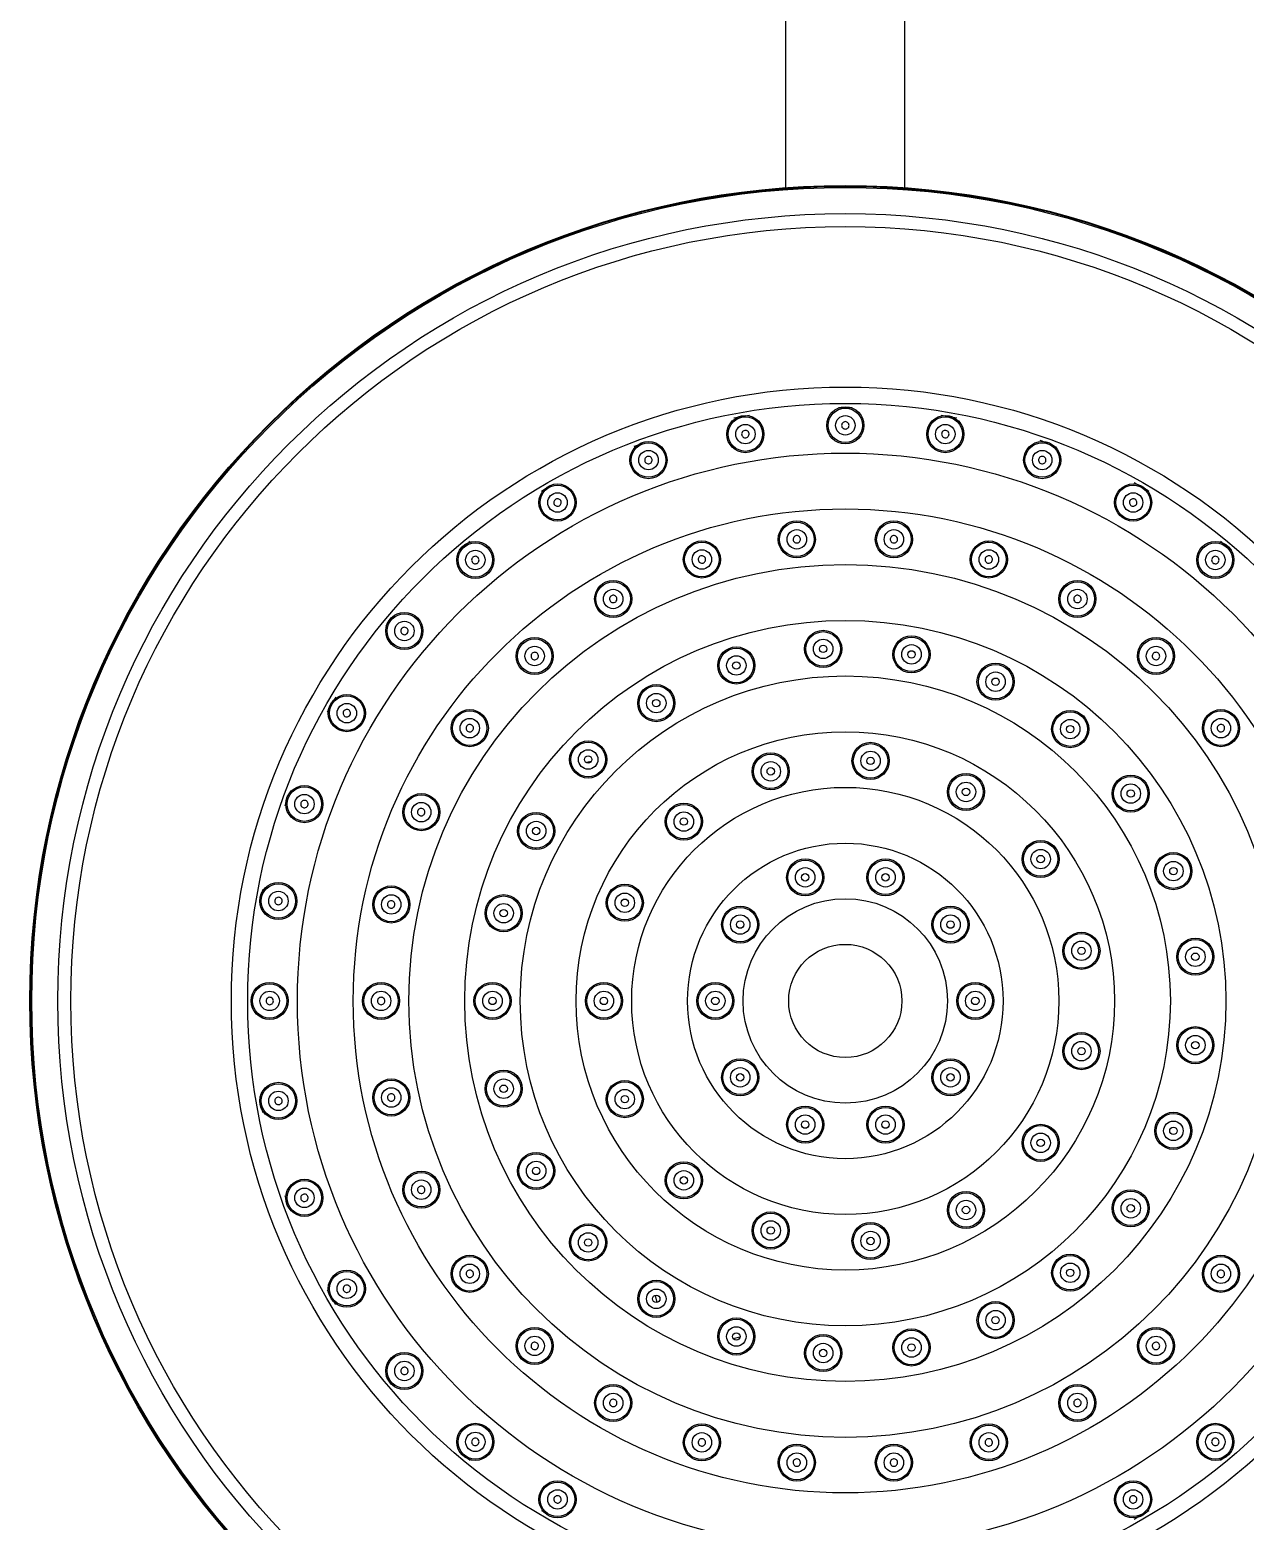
# Model space of a CAD drawing. Header units: millimetres. Extents: x -551172 to 227904, y -3435 to 261611.
# Drawn here: x 161271.7 to 161435.3, y 88669.8 to 88870.6 of the extents above; entities that cross this region are included whole.
import ezdxf

# ---------------------------------------------------------------- set-up
doc = ezdxf.new("R2010")
doc.units = ezdxf.units.MM
doc.header["$LTSCALE"] = 100
doc.layers.add('F-HAT', color=251, linetype='Continuous')

msp = doc.modelspace()

# ---------------------------------------------------------------- linework, layer by layer
at = {"layer": 'F-HAT'}
for p, q in [((161373.45, 88849.33), (161373.45, 89075.8)), ((161389.45, 88849.33), (161389.45, 89075.8)), ((161400.59, 88801.58), (161400.63, 88801.75)), ((161399.41, 88797.19), (161399.47, 88797.39)), ((161391.89, 88788.42), (161391.84, 88788.23)), ((161390.76, 88784.21), (161390.71, 88784.02)), ((161400.17, 88781.08), (161399.94, 88781.02)), ((161412.47, 88778.62), (161412.42, 88778.8)), ((161349.29, 88772.62), (161349.1, 88772.57)), ((161370.03, 88772.8), (161370.08, 88772.62)), ((161344.74, 88771.4), (161344.56, 88771.35)), ((161347.23, 88772.07), (161346.67, 88771.92)), ((161371.2, 88768.44), (161371.25, 88768.26)), ((161339.7, 88760.42), (161339.75, 88760.24)), ((161374.02, 88757.92), (161374.08, 88757.7)), ((161374.94, 88754.46), (161375.01, 88754.23)), ((161337.26, 88750.22), (161337.31, 88750.02)), ((161411.18, 88745.21), (161411.37, 88745.25)), ((161415.54, 88746.37), (161415.72, 88746.42)), ((161397.06, 88741.42), (161397.36, 88741.5)), ((161399.48, 88742.07), (161399.79, 88742.15)), ((161363.43, 88737.59), (161363.11, 88737.5)), ((161365.85, 88738.23), (161365.55, 88738.15)), ((161333.8, 88729.65), (161333.5, 88729.57)), ((161336.36, 88730.33), (161336.06, 88730.25)), ((161322.8, 88726.7), (161322.6, 88726.64)), ((161318.41, 88725.52), (161318.24, 88725.48)), ((161387.96, 88725.19), (161387.9, 88725.43)), ((161388.89, 88721.73), (161388.83, 88721.96)), ((161427.84, 88721.25), (161427.78, 88721.49)), ((161417.87, 88713.35), (161418.17, 88713.43)), ((161348.2, 88709.37), (161348.28, 88709.08)), ((161348.98, 88706.49), (161349.06, 88706.19)), ((161412.07, 88705.68), (161412.3, 88705.45)), ((161413.96, 88703.79), (161414.19, 88703.55)), ((161355.33, 88702.1), (161355.38, 88701.92)), ((161355.84, 88700.19), (161356.09, 88699.24)), ((161356.56, 88697.5), (161356.61, 88697.33)), ((161366.37, 88694.38), (161367.27, 88694.62)), ((161369.05, 88695.09), (161369.2, 88695.13)), ((161422.15, 88695.6), (161422.3, 88695.45)), ((161364.42, 88693.85), (161364.61, 88693.9)), ((161425.37, 88692.38), (161425.49, 88692.26))]:
    msp.add_line(p, q, dxfattribs=at)
for centre, radius in [((161381.45, 88739.83), 109.79), ((161381.45, 88739.83), 109.68), ((161381.45, 88739.83), 109.53), ((161381.45, 88739.83), 106.01), ((161381.45, 88739.83), 104.26), ((161381.45, 88739.83), 82.66), ((161381.45, 88739.83), 80.46), ((161381.45, 88817.33), 2.5), ((161381.45, 88817.33), 2.32), ((161368, 88816.15), 2.5), ((161368, 88816.15), 2.32), ((161368, 88816.15), 1.31), ((161381.45, 88817.33), 1.31), ((161394.91, 88816.15), 2.5), ((161394.91, 88816.15), 2.32), ((161394.91, 88816.15), 1.31), ((161354.95, 88812.65), 2.5), ((161354.95, 88812.65), 2.32), ((161407.96, 88812.65), 2.5), ((161407.96, 88812.65), 2.32), ((161381.45, 88739.83), 73.76), ((161354.95, 88812.65), 1.31), ((161407.96, 88812.65), 1.31), ((161342.7, 88806.94), 2.5), ((161342.7, 88806.94), 2.32), ((161420.2, 88806.94), 2.5), ((161420.2, 88806.94), 2.32), ((161342.7, 88806.94), 1.31), ((161420.2, 88806.94), 1.31), ((161381.45, 88739.83), 66.24), ((161374.92, 88801.98), 2.5), ((161374.92, 88801.98), 2.32), ((161374.92, 88801.98), 1.31), ((161387.99, 88801.98), 2.5), ((161387.99, 88801.98), 2.32), ((161387.99, 88801.98), 1.31), ((161331.64, 88799.2), 2.5), ((161331.64, 88799.2), 2.32), ((161362.14, 88799.27), 2.5), ((161362.14, 88799.27), 2.32), ((161400.77, 88799.27), 2.5), ((161400.77, 88799.27), 2.32), ((161431.27, 88799.2), 2.5), ((161431.27, 88799.2), 2.32), ((161331.64, 88799.2), 1.31), ((161362.14, 88799.27), 1.31), ((161400.77, 88799.27), 1.31), ((161431.27, 88799.2), 1.31), ((161381.45, 88739.83), 58.76), ((161350.2, 88793.95), 2.5), ((161350.2, 88793.95), 2.32), ((161350.2, 88793.95), 1.31), ((161412.7, 88793.95), 2.5), ((161412.7, 88793.95), 2.32), ((161412.7, 88793.95), 1.31), ((161322.09, 88789.64), 2.5), ((161322.09, 88789.64), 2.32), ((161322.09, 88789.64), 1.31), ((161381.45, 88739.83), 51.24), ((161339.63, 88786.27), 2.5), ((161378.47, 88787.23), 2.5), ((161378.47, 88787.23), 2.32), ((161390.36, 88786.49), 2.5), ((161390.36, 88786.49), 2.32), ((161423.28, 88786.27), 2.5), ((161339.63, 88786.27), 2.32), ((161339.63, 88786.27), 1.31), ((161366.78, 88785), 2.5), ((161366.78, 88785), 2.32), ((161378.47, 88787.23), 1.31), ((161378.47, 88787.23), 0.5), ((161390.36, 88786.49), 1.31), ((161390.36, 88786.49), 0.5), ((161423.28, 88786.27), 2.32), ((161423.28, 88786.27), 1.31), ((161366.78, 88785), 1.31), ((161366.78, 88785), 0.5), ((161401.68, 88782.81), 2.5), ((161401.68, 88782.81), 2.32), ((161381.45, 88739.83), 43.76), ((161401.68, 88782.81), 1.31), ((161401.68, 88782.81), 0.5), ((161314.34, 88778.58), 2.5), ((161314.34, 88778.58), 2.32), ((161356, 88779.93), 2.5), ((161356, 88779.93), 2.32), ((161356, 88779.93), 1.31), ((161314.34, 88778.58), 1.31), ((161330.89, 88776.56), 2.5), ((161330.89, 88776.56), 2.32), ((161356, 88779.93), 0.5), ((161411.73, 88776.43), 2.5), ((161411.73, 88776.43), 2.32), ((161432.02, 88776.56), 2.5), ((161432.02, 88776.56), 2.32), ((161330.89, 88776.56), 1.31), ((161411.73, 88776.43), 1.31), ((161411.73, 88776.43), 0.5), ((161432.02, 88776.56), 1.31), ((161346.83, 88772.34), 2.5), ((161346.83, 88772.34), 2.32), ((161381.45, 88739.83), 36.24), ((161384.85, 88772.15), 2.5), ((161346.83, 88772.34), 1.31), ((161346.83, 88772.34), 0.5), ((161371.41, 88770.74), 2.5), ((161371.41, 88770.74), 2.32), ((161384.85, 88772.15), 2.32), ((161384.85, 88772.15), 1.31), ((161384.85, 88772.15), 0.5), ((161371.41, 88770.74), 1.31), ((161371.41, 88770.74), 0.5), ((161308.63, 88766.33), 2.5), ((161308.63, 88766.33), 2.32), ((161381.45, 88739.83), 28.76), ((161397.7, 88767.97), 2.5), ((161397.7, 88767.97), 2.32), ((161397.7, 88767.97), 1.31), ((161419.88, 88767.75), 2.5), ((161419.88, 88767.75), 2.32), ((161419.88, 88767.75), 1.31), ((161308.63, 88766.33), 1.31), ((161324.36, 88765.25), 2.5), ((161324.36, 88765.25), 2.32), ((161397.7, 88767.97), 0.5), ((161419.88, 88767.75), 0.5), ((161324.36, 88765.25), 1.31), ((161339.83, 88762.71), 2.5), ((161339.83, 88762.71), 2.32), ((161359.71, 88763.98), 2.5), ((161359.71, 88763.98), 2.32), ((161359.71, 88763.98), 1.31), ((161339.83, 88762.71), 1.31), ((161339.83, 88762.71), 0.5), ((161359.71, 88763.98), 0.5), ((161381.45, 88739.83), 21.24), ((161407.75, 88758.93), 2.5), ((161407.75, 88758.93), 2.32), ((161376.05, 88756.47), 2.5), ((161376.05, 88756.47), 2.32), ((161386.86, 88756.47), 2.5), ((161386.86, 88756.47), 2.32), ((161407.75, 88758.93), 1.31), ((161407.75, 88758.93), 0.5), ((161425.62, 88757.31), 2.5), ((161425.62, 88757.31), 2.32), ((161425.62, 88757.31), 1.31), ((161376.05, 88756.47), 1.31), ((161376.05, 88756.47), 0.5), ((161386.86, 88756.47), 1.31), ((161386.86, 88756.47), 0.5), ((161425.62, 88757.31), 0.5), ((161305.13, 88753.28), 2.5), ((161305.13, 88753.28), 2.32), ((161305.13, 88753.28), 1.31), ((161320.32, 88752.82), 2.5), ((161320.32, 88752.82), 2.32), ((161351.76, 88753.05), 2.5), ((161351.76, 88753.05), 2.32), ((161320.32, 88752.82), 1.31), ((161335.45, 88751.64), 2.5), ((161335.45, 88751.64), 2.32), ((161335.45, 88751.64), 1.31), ((161351.76, 88753.05), 1.31), ((161351.76, 88753.05), 0.5), ((161367.3, 88750.11), 2.5), ((161381.45, 88739.83), 13.76), ((161395.61, 88750.11), 2.5), ((161335.45, 88751.64), 0.5), ((161367.3, 88750.11), 2.32), ((161367.3, 88750.11), 1.31), ((161367.3, 88750.11), 0.5), ((161395.61, 88750.11), 2.32), ((161395.61, 88750.11), 1.31), ((161395.61, 88750.11), 0.5), ((161413.24, 88746.58), 2.5), ((161413.24, 88746.58), 2.32), ((161381.45, 88739.83), 7.62), ((161413.24, 88746.58), 1.31), ((161413.24, 88746.58), 0.5), ((161428.58, 88745.78), 2.5), ((161428.58, 88745.78), 2.32), ((161428.58, 88745.78), 1.31), ((161428.58, 88745.78), 0.5), ((161303.95, 88739.83), 2.5), ((161303.95, 88739.83), 2.32), ((161303.95, 88739.83), 1.31), ((161318.95, 88739.83), 2.5), ((161318.95, 88739.83), 2.32), ((161318.95, 88739.83), 1.31), ((161333.95, 88739.83), 2.5), ((161333.95, 88739.83), 2.32), ((161333.95, 88739.83), 1.31), ((161348.95, 88739.83), 2.5), ((161348.95, 88739.83), 2.32), ((161348.95, 88739.83), 1.31), ((161363.95, 88739.83), 2.5), ((161363.95, 88739.83), 2.32), ((161363.95, 88739.83), 1.31), ((161398.95, 88739.83), 2.5), ((161398.95, 88739.83), 2.32), ((161398.95, 88739.83), 1.31), ((161333.95, 88739.83), 0.5), ((161348.95, 88739.83), 0.5), ((161363.95, 88739.83), 0.5), ((161398.95, 88739.83), 0.5), ((161413.24, 88733.07), 2.5), ((161413.24, 88733.07), 2.32), ((161428.58, 88733.87), 2.5), ((161428.58, 88733.87), 2.32), ((161428.58, 88733.87), 1.31), ((161413.24, 88733.07), 1.31), ((161413.24, 88733.07), 0.5), ((161428.58, 88733.87), 0.5), ((161335.45, 88728.01), 2.5), ((161367.3, 88729.54), 2.5), ((161367.3, 88729.54), 2.32), ((161367.3, 88729.54), 1.31), ((161395.61, 88729.54), 2.5), ((161395.61, 88729.54), 2.32), ((161395.61, 88729.54), 1.31), ((161305.13, 88726.37), 2.5), ((161305.13, 88726.37), 2.32), ((161320.32, 88726.83), 2.5), ((161320.32, 88726.83), 2.32), ((161335.45, 88728.01), 2.32), ((161335.45, 88728.01), 1.31), ((161335.45, 88728.01), 0.5), ((161351.76, 88726.61), 2.5), ((161351.76, 88726.61), 2.32), ((161367.3, 88729.54), 0.5), ((161395.61, 88729.54), 0.5), ((161305.13, 88726.37), 1.31), ((161320.32, 88726.83), 1.31), ((161351.76, 88726.61), 1.31), ((161351.76, 88726.61), 0.5), ((161376.05, 88723.18), 2.5), ((161376.05, 88723.18), 2.32), ((161376.05, 88723.18), 1.31), ((161386.86, 88723.18), 2.5), ((161386.86, 88723.18), 2.32), ((161386.86, 88723.18), 1.31), ((161425.62, 88722.34), 2.5), ((161425.62, 88722.34), 2.32), ((161376.05, 88723.18), 0.5), ((161386.86, 88723.18), 0.5), ((161407.75, 88720.72), 2.5), ((161407.75, 88720.72), 2.32), ((161425.62, 88722.34), 1.31), ((161425.62, 88722.34), 0.5), ((161407.75, 88720.72), 1.31), ((161407.75, 88720.72), 0.5), ((161339.83, 88716.94), 2.5), ((161339.83, 88716.94), 2.32), ((161324.36, 88714.41), 2.5), ((161324.36, 88714.41), 2.32), ((161339.83, 88716.94), 1.31), ((161339.83, 88716.94), 0.5), ((161359.71, 88715.67), 2.5), ((161359.71, 88715.67), 2.32), ((161359.71, 88715.67), 1.31), ((161308.63, 88713.32), 2.5), ((161308.63, 88713.32), 2.32), ((161308.63, 88713.32), 1.31), ((161324.36, 88714.41), 1.31), ((161359.71, 88715.67), 0.5), ((161419.88, 88711.91), 2.5), ((161397.7, 88711.68), 2.5), ((161397.7, 88711.68), 2.32), ((161397.7, 88711.68), 1.31), ((161419.88, 88711.91), 2.32), ((161419.88, 88711.91), 1.31), ((161419.88, 88711.91), 0.5), ((161371.41, 88708.92), 2.5), ((161371.41, 88708.92), 2.32), ((161397.7, 88711.68), 0.5), ((161346.83, 88707.31), 2.5), ((161346.83, 88707.31), 2.32), ((161346.83, 88707.31), 1.31), ((161371.41, 88708.92), 1.31), ((161371.41, 88708.92), 0.5), ((161384.85, 88707.51), 2.5), ((161384.85, 88707.51), 2.32), ((161384.85, 88707.51), 1.31), ((161346.83, 88707.31), 0.5), ((161384.85, 88707.51), 0.5), ((161330.89, 88703.09), 2.5), ((161330.89, 88703.09), 2.32), ((161330.89, 88703.09), 1.31), ((161411.73, 88703.23), 2.5), ((161411.73, 88703.23), 2.32), ((161411.73, 88703.23), 1.31), ((161432.02, 88703.09), 2.5), ((161432.02, 88703.09), 2.32), ((161432.02, 88703.09), 1.31), ((161314.34, 88701.08), 2.5), ((161314.34, 88701.08), 2.32), ((161314.34, 88701.08), 1.31), ((161411.73, 88703.23), 0.5), ((161356, 88699.72), 2.5), ((161356, 88699.72), 2.32), ((161356, 88699.72), 1.31), ((161356, 88699.72), 0.5), ((161401.68, 88696.85), 2.5), ((161401.68, 88696.85), 2.32), ((161366.78, 88694.65), 2.5), ((161366.78, 88694.65), 2.32), ((161401.68, 88696.85), 1.31), ((161401.68, 88696.85), 0.5), ((161339.63, 88693.38), 2.5), ((161339.63, 88693.38), 2.32), ((161339.63, 88693.38), 1.31), ((161366.78, 88694.65), 1.31), ((161366.78, 88694.65), 0.5), ((161378.47, 88692.42), 2.5), ((161378.47, 88692.42), 2.32), ((161390.36, 88693.17), 2.5), ((161390.36, 88693.17), 2.32), ((161390.36, 88693.17), 1.31), ((161423.28, 88693.38), 2.5), ((161423.28, 88693.38), 2.32), ((161423.28, 88693.38), 1.31), ((161322.09, 88690.01), 2.5), ((161322.09, 88690.01), 2.32), ((161378.47, 88692.42), 1.31), ((161378.47, 88692.42), 0.5), ((161390.36, 88693.17), 0.5), ((161322.09, 88690.01), 1.31), ((161350.2, 88685.7), 2.5), ((161350.2, 88685.7), 2.32), ((161350.2, 88685.7), 1.31), ((161412.7, 88685.7), 2.5), ((161412.7, 88685.7), 2.32), ((161412.7, 88685.7), 1.31), ((161331.64, 88680.46), 2.5), ((161331.64, 88680.46), 2.32), ((161362.14, 88680.39), 2.5), ((161362.14, 88680.39), 2.32), ((161400.77, 88680.39), 2.5), ((161400.77, 88680.39), 2.32), ((161431.27, 88680.46), 2.5), ((161431.27, 88680.46), 2.32), ((161331.64, 88680.46), 1.31), ((161362.14, 88680.39), 1.31), ((161400.77, 88680.39), 1.31), ((161431.27, 88680.46), 1.31), ((161374.92, 88677.67), 2.5), ((161374.92, 88677.67), 2.32), ((161374.92, 88677.67), 1.31), ((161387.99, 88677.67), 2.5), ((161387.99, 88677.67), 2.32), ((161387.99, 88677.67), 1.31), ((161342.7, 88672.71), 2.5), ((161342.7, 88672.71), 2.32), ((161420.2, 88672.71), 2.5), ((161420.2, 88672.71), 2.32), ((161342.7, 88672.71), 1.31), ((161420.2, 88672.71), 1.31)]:
    msp.add_circle(centre, radius, dxfattribs=at)
for start, end in [(89.3325, 90.6661), (99.2872, 100.8366), (79.1614, 80.7115), (109.9989, 110.8672), (70.0011, 70.8393), (120.0033, 120.7866), (59.2118, 60.8674), (129.2273, 130.6163), (49.3828, 50.7709), (139.3828, 140.7709), (149.2118, 150.8674), (160.0011, 160.8393), (169.1614, 170.7115), (179.3197, 180.6798), (189.2872, 190.8366), (199.1588, 199.9989), (209.1305, 210.7866), (219.2273, 220.6163), (229.3828, 230.7709), (309.2273, 310.6163), (239.2118, 239.9967), (299.1305, 300.7866)]:
    msp.add_arc((161381.45, 88739.83), 79.87, start, end, dxfattribs=at)
for points, knots in [([(161381.45, 88817.83), (161381.38, 88817.83), (161381.23, 88817.79), (161381.05, 88817.65), (161380.95, 88817.44), (161380.95, 88817.21), (161381.05, 88817), (161381.23, 88816.86), (161381.38, 88816.83), (161381.45, 88816.83)], [0, 0, 0, 0, 0.222134, 0.444291, 0.666477, 0.888675, 1.110861, 1.333018, 1.555152, 1.555152, 1.555152, 1.555152]), ([(161381.45, 88816.83), (161381.53, 88816.83), (161381.68, 88816.86), (161381.86, 88817), (161381.96, 88817.21), (161381.96, 88817.44), (161381.86, 88817.65), (161381.68, 88817.79), (161381.53, 88817.83), (161381.45, 88817.83)], [0, 0, 0, 0, 0.222133, 0.444289, 0.666476, 0.888675, 1.110862, 1.333019, 1.555152, 1.555152, 1.555152, 1.555152]), ([(161367.91, 88816.64), (161367.84, 88816.63), (161367.7, 88816.57), (161367.54, 88816.4), (161367.48, 88816.17), (161367.52, 88815.95), (161367.66, 88815.76), (161367.86, 88815.65), (161368.01, 88815.64), (161368.08, 88815.66)], [0, 0, 0, 0, 0.222134, 0.444291, 0.666477, 0.888675, 1.110861, 1.333018, 1.555152, 1.555152, 1.555152, 1.555152]), ([(161368.08, 88815.66), (161368.16, 88815.67), (161368.3, 88815.73), (161368.45, 88815.9), (161368.51, 88816.12), (161368.47, 88816.35), (161368.34, 88816.54), (161368.14, 88816.65), (161367.98, 88816.65), (161367.91, 88816.64)], [0, 0, 0, 0, 0.222133, 0.444289, 0.666476, 0.888675, 1.110862, 1.333019, 1.555152, 1.555152, 1.555152, 1.555152]), ([(161395, 88816.64), (161394.93, 88816.65), (161394.77, 88816.65), (161394.57, 88816.54), (161394.44, 88816.35), (161394.4, 88816.12), (161394.46, 88815.9), (161394.61, 88815.73), (161394.75, 88815.67), (161394.83, 88815.66)], [0, 0, 0, 0, 0.222134, 0.444291, 0.666477, 0.888675, 1.110861, 1.333018, 1.555152, 1.555152, 1.555152, 1.555152]), ([(161394.83, 88815.66), (161394.9, 88815.64), (161395.05, 88815.65), (161395.25, 88815.76), (161395.39, 88815.95), (161395.43, 88816.17), (161395.37, 88816.4), (161395.21, 88816.57), (161395.07, 88816.63), (161395, 88816.64)], [0, 0, 0, 0, 0.222133, 0.444289, 0.666476, 0.888675, 1.110862, 1.333019, 1.555152, 1.555152, 1.555152, 1.555152]), ([(161354.78, 88813.12), (161354.71, 88813.1), (161354.58, 88813.01), (161354.46, 88812.82), (161354.44, 88812.59), (161354.51, 88812.37), (161354.68, 88812.21), (161354.9, 88812.14), (161355.05, 88812.16), (161355.12, 88812.18)], [0, 0, 0, 0, 0.222134, 0.444291, 0.666477, 0.888675, 1.110861, 1.333018, 1.555152, 1.555152, 1.555152, 1.555152]), ([(161355.12, 88812.18), (161355.19, 88812.21), (161355.32, 88812.29), (161355.44, 88812.49), (161355.46, 88812.72), (161355.38, 88812.93), (161355.22, 88813.09), (161355, 88813.17), (161354.85, 88813.15), (161354.78, 88813.12)], [0, 0, 0, 0, 0.222133, 0.444289, 0.666476, 0.888675, 1.110862, 1.333019, 1.555152, 1.555152, 1.555152, 1.555152]), ([(161408.13, 88813.12), (161408.06, 88813.15), (161407.91, 88813.17), (161407.69, 88813.09), (161407.53, 88812.93), (161407.45, 88812.72), (161407.47, 88812.49), (161407.59, 88812.29), (161407.72, 88812.21), (161407.79, 88812.18)], [0, 0, 0, 0, 0.222134, 0.444291, 0.666477, 0.888675, 1.110861, 1.333018, 1.555152, 1.555152, 1.555152, 1.555152]), ([(161407.79, 88812.18), (161407.86, 88812.16), (161408.01, 88812.14), (161408.23, 88812.21), (161408.39, 88812.37), (161408.47, 88812.59), (161408.45, 88812.82), (161408.33, 88813.01), (161408.2, 88813.1), (161408.13, 88813.12)], [0, 0, 0, 0, 0.222133, 0.444289, 0.666476, 0.888675, 1.110862, 1.333019, 1.555152, 1.555152, 1.555152, 1.555152]), ([(161342.46, 88807.38), (161342.39, 88807.34), (161342.28, 88807.23), (161342.19, 88807.02), (161342.21, 88806.79), (161342.33, 88806.59), (161342.52, 88806.46), (161342.74, 88806.43), (161342.89, 88806.47), (161342.95, 88806.51)], [0, 0, 0, 0, 0.222134, 0.444291, 0.666477, 0.888675, 1.110861, 1.333018, 1.555152, 1.555152, 1.555152, 1.555152]), ([(161342.95, 88806.51), (161343.02, 88806.55), (161343.13, 88806.65), (161343.22, 88806.87), (161343.2, 88807.1), (161343.08, 88807.29), (161342.89, 88807.42), (161342.67, 88807.46), (161342.52, 88807.41), (161342.46, 88807.38)], [0, 0, 0, 0, 0.222133, 0.444289, 0.666476, 0.888675, 1.110862, 1.333019, 1.555152, 1.555152, 1.555152, 1.555152]), ([(161420.45, 88807.38), (161420.39, 88807.41), (161420.24, 88807.46), (161420.02, 88807.42), (161419.83, 88807.29), (161419.71, 88807.1), (161419.69, 88806.87), (161419.78, 88806.65), (161419.89, 88806.55), (161419.95, 88806.51)], [0, 0, 0, 0, 0.222134, 0.444291, 0.666477, 0.888675, 1.110861, 1.333018, 1.555152, 1.555152, 1.555152, 1.555152]), ([(161419.95, 88806.51), (161420.02, 88806.47), (161420.17, 88806.43), (161420.39, 88806.46), (161420.58, 88806.59), (161420.7, 88806.79), (161420.71, 88807.02), (161420.63, 88807.23), (161420.52, 88807.34), (161420.45, 88807.38)], [0, 0, 0, 0, 0.222133, 0.444289, 0.666476, 0.888675, 1.110862, 1.333019, 1.555152, 1.555152, 1.555152, 1.555152]), ([(161374.87, 88802.48), (161374.8, 88802.47), (161374.65, 88802.42), (161374.49, 88802.26), (161374.41, 88802.05), (161374.43, 88801.82), (161374.55, 88801.62), (161374.75, 88801.5), (161374.9, 88801.48), (161374.97, 88801.49)], [0, 0, 0, 0, 0.222339, 0.444684, 0.667037, 0.889392, 1.111744, 1.334089, 1.556428, 1.556428, 1.556428, 1.556428]), ([(161374.97, 88801.49), (161375.05, 88801.5), (161375.19, 88801.54), (161375.36, 88801.71), (161375.43, 88801.92), (161375.41, 88802.15), (161375.29, 88802.35), (161375.1, 88802.47), (161374.94, 88802.49), (161374.87, 88802.48)], [0, 0, 0, 0, 0.222339, 0.444684, 0.667036, 0.889392, 1.111744, 1.334089, 1.556428, 1.556428, 1.556428, 1.556428]), ([(161388.04, 88802.48), (161387.97, 88802.49), (161387.81, 88802.47), (161387.62, 88802.35), (161387.5, 88802.15), (161387.47, 88801.92), (161387.55, 88801.71), (161387.72, 88801.54), (161387.86, 88801.5), (161387.94, 88801.49)], [0, 0, 0, 0, 0.222339, 0.444684, 0.667037, 0.889392, 1.111744, 1.334089, 1.556428, 1.556428, 1.556428, 1.556428]), ([(161387.94, 88801.49), (161388.01, 88801.48), (161388.16, 88801.5), (161388.36, 88801.62), (161388.48, 88801.82), (161388.5, 88802.05), (161388.42, 88802.26), (161388.26, 88802.42), (161388.11, 88802.47), (161388.04, 88802.48)], [0, 0, 0, 0, 0.222339, 0.444684, 0.667036, 0.889392, 1.111744, 1.334089, 1.556428, 1.556428, 1.556428, 1.556428]), ([(161331.32, 88799.58), (161331.26, 88799.53), (161331.17, 88799.41), (161331.12, 88799.18), (161331.18, 88798.96), (161331.33, 88798.78), (161331.54, 88798.69), (161331.77, 88798.69), (161331.9, 88798.76), (161331.96, 88798.81)], [0, 0, 0, 0, 0.222134, 0.444291, 0.666477, 0.888675, 1.110861, 1.333018, 1.555152, 1.555152, 1.555152, 1.555152]), ([(161331.96, 88798.81), (161332.02, 88798.86), (161332.11, 88798.98), (161332.15, 88799.21), (161332.1, 88799.43), (161331.95, 88799.61), (161331.74, 88799.7), (161331.51, 88799.7), (161331.37, 88799.62), (161331.32, 88799.58)], [0, 0, 0, 0, 0.222133, 0.444289, 0.666476, 0.888675, 1.110862, 1.333019, 1.555152, 1.555152, 1.555152, 1.555152]), ([(161361.99, 88799.74), (161361.92, 88799.72), (161361.78, 88799.64), (161361.66, 88799.45), (161361.63, 88799.22), (161361.7, 88799), (161361.86, 88798.84), (161362.07, 88798.76), (161362.22, 88798.77), (161362.3, 88798.79)], [0, 0, 0, 0, 0.222339, 0.444684, 0.667037, 0.889392, 1.111744, 1.334089, 1.556428, 1.556428, 1.556428, 1.556428]), ([(161362.3, 88798.79), (161362.37, 88798.82), (161362.5, 88798.89), (161362.62, 88799.09), (161362.66, 88799.31), (161362.58, 88799.53), (161362.43, 88799.7), (161362.21, 88799.78), (161362.06, 88799.77), (161361.99, 88799.74)], [0, 0, 0, 0, 0.222339, 0.444684, 0.667036, 0.889392, 1.111744, 1.334089, 1.556428, 1.556428, 1.556428, 1.556428]), ([(161400.92, 88799.74), (161400.85, 88799.77), (161400.7, 88799.78), (161400.48, 88799.7), (161400.32, 88799.53), (161400.25, 88799.31), (161400.28, 88799.09), (161400.41, 88798.89), (161400.54, 88798.82), (161400.61, 88798.79)], [0, 0, 0, 0, 0.222339, 0.444684, 0.667037, 0.889392, 1.111744, 1.334089, 1.556428, 1.556428, 1.556428, 1.556428]), ([(161400.61, 88798.79), (161400.68, 88798.77), (161400.84, 88798.76), (161401.05, 88798.84), (161401.21, 88799), (161401.28, 88799.22), (161401.25, 88799.45), (161401.13, 88799.64), (161400.99, 88799.72), (161400.92, 88799.74)], [0, 0, 0, 0, 0.222339, 0.444684, 0.667036, 0.889392, 1.111744, 1.334089, 1.556428, 1.556428, 1.556428, 1.556428]), ([(161431.59, 88799.58), (161431.53, 88799.62), (161431.4, 88799.7), (161431.17, 88799.7), (161430.96, 88799.61), (161430.81, 88799.43), (161430.75, 88799.21), (161430.8, 88798.98), (161430.89, 88798.86), (161430.95, 88798.81)], [0, 0, 0, 0, 0.222134, 0.444291, 0.666477, 0.888675, 1.110861, 1.333018, 1.555152, 1.555152, 1.555152, 1.555152]), ([(161430.95, 88798.81), (161431.01, 88798.76), (161431.14, 88798.69), (161431.37, 88798.69), (161431.58, 88798.78), (161431.73, 88798.96), (161431.79, 88799.18), (161431.74, 88799.41), (161431.65, 88799.53), (161431.59, 88799.58)], [0, 0, 0, 0, 0.222133, 0.444289, 0.666476, 0.888675, 1.110862, 1.333019, 1.555152, 1.555152, 1.555152, 1.555152]), ([(161349.95, 88794.39), (161349.89, 88794.35), (161349.78, 88794.24), (161349.69, 88794.03), (161349.71, 88793.8), (161349.83, 88793.6), (161350.02, 88793.47), (161350.24, 88793.44), (161350.39, 88793.48), (161350.45, 88793.52)], [0, 0, 0, 0, 0.222339, 0.444684, 0.667037, 0.889392, 1.111744, 1.334089, 1.556428, 1.556428, 1.556428, 1.556428]), ([(161350.45, 88793.52), (161350.52, 88793.56), (161350.63, 88793.66), (161350.72, 88793.88), (161350.7, 88794.11), (161350.58, 88794.3), (161350.39, 88794.43), (161350.17, 88794.47), (161350.02, 88794.42), (161349.95, 88794.39)], [0, 0, 0, 0, 0.222339, 0.444684, 0.667036, 0.889392, 1.111744, 1.334089, 1.556428, 1.556428, 1.556428, 1.556428]), ([(161412.95, 88794.39), (161412.89, 88794.42), (161412.74, 88794.47), (161412.52, 88794.43), (161412.33, 88794.3), (161412.21, 88794.11), (161412.19, 88793.88), (161412.28, 88793.66), (161412.39, 88793.56), (161412.45, 88793.52)], [0, 0, 0, 0, 0.222339, 0.444684, 0.667037, 0.889392, 1.111744, 1.334089, 1.556428, 1.556428, 1.556428, 1.556428]), ([(161412.45, 88793.52), (161412.52, 88793.48), (161412.67, 88793.44), (161412.89, 88793.47), (161413.08, 88793.6), (161413.2, 88793.8), (161413.22, 88794.03), (161413.13, 88794.24), (161413.02, 88794.35), (161412.95, 88794.39)], [0, 0, 0, 0, 0.222339, 0.444684, 0.667036, 0.889392, 1.111744, 1.334089, 1.556428, 1.556428, 1.556428, 1.556428]), ([(161321.7, 88789.96), (161321.66, 88789.91), (161321.59, 88789.77), (161321.58, 88789.54), (161321.68, 88789.33), (161321.85, 88789.18), (161322.07, 88789.13), (161322.3, 88789.17), (161322.42, 88789.26), (161322.47, 88789.32)], [0, 0, 0, 0, 0.222134, 0.444291, 0.666477, 0.888675, 1.110861, 1.333018, 1.555152, 1.555152, 1.555152, 1.555152]), ([(161322.47, 88789.32), (161322.52, 88789.38), (161322.59, 88789.52), (161322.59, 88789.74), (161322.5, 88789.95), (161322.32, 88790.1), (161322.1, 88790.16), (161321.87, 88790.11), (161321.75, 88790.02), (161321.7, 88789.96)], [0, 0, 0, 0, 0.222133, 0.444289, 0.666476, 0.888675, 1.110862, 1.333019, 1.555152, 1.555152, 1.555152, 1.555152]), ([(161339.97, 88785.9), (161340.02, 88785.95), (161340.11, 88786.08), (161340.15, 88786.3), (161340.09, 88786.52), (161339.93, 88786.7), (161339.72, 88786.78), (161339.49, 88786.77), (161339.35, 88786.69), (161339.3, 88786.64)], [0, 0, 0, 0, 0.222339, 0.444684, 0.667036, 0.889392, 1.111744, 1.334089, 1.556428, 1.556428, 1.556428, 1.556428]), ([(161423.61, 88786.64), (161423.55, 88786.69), (161423.42, 88786.77), (161423.19, 88786.78), (161422.98, 88786.7), (161422.82, 88786.52), (161422.76, 88786.3), (161422.8, 88786.08), (161422.89, 88785.95), (161422.94, 88785.9)], [0, 0, 0, 0, 0.222339, 0.444684, 0.667037, 0.889392, 1.111744, 1.334089, 1.556428, 1.556428, 1.556428, 1.556428]), ([(161339.3, 88786.64), (161339.24, 88786.59), (161339.16, 88786.47), (161339.12, 88786.24), (161339.18, 88786.02), (161339.34, 88785.85), (161339.55, 88785.76), (161339.78, 88785.78), (161339.91, 88785.85), (161339.97, 88785.9)], [0, 0, 0, 0, 0.222339, 0.444684, 0.667037, 0.889392, 1.111744, 1.334089, 1.556428, 1.556428, 1.556428, 1.556428]), ([(161422.94, 88785.9), (161423, 88785.85), (161423.13, 88785.78), (161423.36, 88785.76), (161423.57, 88785.85), (161423.73, 88786.02), (161423.79, 88786.24), (161423.75, 88786.47), (161423.66, 88786.59), (161423.61, 88786.64)], [0, 0, 0, 0, 0.222339, 0.444684, 0.667036, 0.889392, 1.111744, 1.334089, 1.556428, 1.556428, 1.556428, 1.556428]), ([(161313.91, 88778.83), (161313.87, 88778.76), (161313.82, 88778.61), (161313.86, 88778.39), (161313.99, 88778.2), (161314.19, 88778.08), (161314.42, 88778.07), (161314.63, 88778.15), (161314.73, 88778.26), (161314.77, 88778.33)], [0, 0, 0, 0, 0.222134, 0.444291, 0.666477, 0.888675, 1.110861, 1.333018, 1.555152, 1.555152, 1.555152, 1.555152]), ([(161314.77, 88778.33), (161314.81, 88778.39), (161314.85, 88778.54), (161314.82, 88778.77), (161314.69, 88778.96), (161314.49, 88779.07), (161314.26, 88779.09), (161314.05, 88779), (161313.94, 88778.89), (161313.91, 88778.83)], [0, 0, 0, 0, 0.222133, 0.444289, 0.666476, 0.888675, 1.110862, 1.333019, 1.555152, 1.555152, 1.555152, 1.555152]), ([(161330.49, 88776.86), (161330.44, 88776.8), (161330.38, 88776.66), (161330.39, 88776.43), (161330.5, 88776.22), (161330.69, 88776.09), (161330.91, 88776.05), (161331.14, 88776.11), (161331.25, 88776.21), (161331.3, 88776.27)], [0, 0, 0, 0, 0.222339, 0.444684, 0.667037, 0.889392, 1.111744, 1.334089, 1.556428, 1.556428, 1.556428, 1.556428]), ([(161331.3, 88776.27), (161331.34, 88776.33), (161331.4, 88776.47), (161331.39, 88776.7), (161331.28, 88776.9), (161331.09, 88777.04), (161330.87, 88777.08), (161330.65, 88777.02), (161330.53, 88776.92), (161330.49, 88776.86)], [0, 0, 0, 0, 0.222339, 0.444684, 0.667036, 0.889392, 1.111744, 1.334089, 1.556428, 1.556428, 1.556428, 1.556428]), ([(161432.42, 88776.86), (161432.38, 88776.92), (161432.26, 88777.02), (161432.04, 88777.08), (161431.81, 88777.04), (161431.63, 88776.9), (161431.52, 88776.7), (161431.51, 88776.47), (161431.57, 88776.33), (161431.61, 88776.27)], [0, 0, 0, 0, 0.222339, 0.444684, 0.667037, 0.889392, 1.111744, 1.334089, 1.556428, 1.556428, 1.556428, 1.556428]), ([(161431.61, 88776.27), (161431.66, 88776.21), (161431.77, 88776.11), (161431.99, 88776.05), (161432.22, 88776.09), (161432.41, 88776.22), (161432.52, 88776.43), (161432.53, 88776.66), (161432.47, 88776.8), (161432.42, 88776.86)], [0, 0, 0, 0, 0.222339, 0.444684, 0.667036, 0.889392, 1.111744, 1.334089, 1.556428, 1.556428, 1.556428, 1.556428]), ([(161309.1, 88766.16), (161309.12, 88766.23), (161309.14, 88766.38), (161309.07, 88766.6), (161308.91, 88766.77), (161308.69, 88766.85), (161308.46, 88766.82), (161308.27, 88766.7), (161308.19, 88766.57), (161308.16, 88766.5)], [0, 0, 0, 0, 0.222133, 0.444289, 0.666476, 0.888675, 1.110862, 1.333019, 1.555152, 1.555152, 1.555152, 1.555152]), ([(161308.16, 88766.5), (161308.13, 88766.43), (161308.12, 88766.28), (161308.19, 88766.06), (161308.35, 88765.9), (161308.56, 88765.82), (161308.79, 88765.84), (161308.99, 88765.96), (161309.07, 88766.09), (161309.1, 88766.16)], [0, 0, 0, 0, 0.222134, 0.444291, 0.666477, 0.888675, 1.110861, 1.333018, 1.555152, 1.555152, 1.555152, 1.555152]), ([(161323.9, 88765.45), (161323.87, 88765.38), (161323.84, 88765.23), (161323.9, 88765.01), (161324.05, 88764.83), (161324.26, 88764.74), (161324.49, 88764.75), (161324.69, 88764.85), (161324.78, 88764.98), (161324.81, 88765.04)], [0, 0, 0, 0, 0.222339, 0.444684, 0.667037, 0.889392, 1.111744, 1.334089, 1.556428, 1.556428, 1.556428, 1.556428]), ([(161324.81, 88765.04), (161324.84, 88765.11), (161324.87, 88765.26), (161324.82, 88765.49), (161324.67, 88765.66), (161324.46, 88765.75), (161324.23, 88765.75), (161324.02, 88765.64), (161323.93, 88765.52), (161323.9, 88765.45)], [0, 0, 0, 0, 0.222339, 0.444684, 0.667036, 0.889392, 1.111744, 1.334089, 1.556428, 1.556428, 1.556428, 1.556428]), ([(161304.64, 88753.37), (161304.63, 88753.3), (161304.64, 88753.14), (161304.75, 88752.94), (161304.93, 88752.81), (161305.16, 88752.77), (161305.38, 88752.83), (161305.55, 88752.98), (161305.61, 88753.12), (161305.62, 88753.2)], [0, 0, 0, 0, 0.222134, 0.444291, 0.666477, 0.888675, 1.110861, 1.333018, 1.555152, 1.555152, 1.555152, 1.555152]), ([(161305.62, 88753.2), (161305.64, 88753.27), (161305.63, 88753.42), (161305.52, 88753.63), (161305.33, 88753.76), (161305.11, 88753.8), (161304.89, 88753.74), (161304.71, 88753.59), (161304.65, 88753.44), (161304.64, 88753.37)], [0, 0, 0, 0, 0.222133, 0.444289, 0.666476, 0.888675, 1.110862, 1.333019, 1.555152, 1.555152, 1.555152, 1.555152]), ([(161319.83, 88752.93), (161319.82, 88752.85), (161319.82, 88752.7), (161319.92, 88752.49), (161320.1, 88752.35), (161320.33, 88752.3), (161320.55, 88752.36), (161320.73, 88752.51), (161320.79, 88752.65), (161320.81, 88752.72)], [0, 0, 0, 0, 0.222339, 0.444684, 0.667037, 0.889392, 1.111744, 1.334089, 1.556428, 1.556428, 1.556428, 1.556428]), ([(161320.81, 88752.72), (161320.82, 88752.79), (161320.82, 88752.94), (161320.72, 88753.15), (161320.54, 88753.29), (161320.31, 88753.34), (161320.09, 88753.28), (161319.91, 88753.14), (161319.85, 88753), (161319.83, 88752.93)], [0, 0, 0, 0, 0.222339, 0.444684, 0.667036, 0.889392, 1.111744, 1.334089, 1.556428, 1.556428, 1.556428, 1.556428]), ([(161304.45, 88739.83), (161304.45, 88739.9), (161304.42, 88740.05), (161304.28, 88740.23), (161304.07, 88740.33), (161303.84, 88740.33), (161303.63, 88740.23), (161303.49, 88740.05), (161303.46, 88739.9), (161303.46, 88739.83)], [0, 0, 0, 0, 0.222133, 0.444289, 0.666476, 0.888675, 1.110862, 1.333019, 1.555152, 1.555152, 1.555152, 1.555152]), ([(161303.46, 88739.83), (161303.46, 88739.75), (161303.49, 88739.6), (161303.63, 88739.42), (161303.84, 88739.32), (161304.07, 88739.32), (161304.28, 88739.42), (161304.42, 88739.6), (161304.45, 88739.75), (161304.45, 88739.83)], [0, 0, 0, 0, 0.222134, 0.444291, 0.666477, 0.888675, 1.110861, 1.333018, 1.555152, 1.555152, 1.555152, 1.555152]), ([(161319.45, 88739.83), (161319.45, 88739.9), (161319.42, 88740.05), (161319.28, 88740.23), (161319.07, 88740.33), (161318.84, 88740.33), (161318.63, 88740.23), (161318.49, 88740.05), (161318.46, 88739.9), (161318.46, 88739.83)], [0, 0, 0, 0, 0.222339, 0.444684, 0.667036, 0.889392, 1.111744, 1.334089, 1.556428, 1.556428, 1.556428, 1.556428]), ([(161318.46, 88739.83), (161318.46, 88739.75), (161318.49, 88739.6), (161318.63, 88739.42), (161318.84, 88739.32), (161319.07, 88739.32), (161319.28, 88739.42), (161319.42, 88739.6), (161319.45, 88739.75), (161319.45, 88739.83)], [0, 0, 0, 0, 0.222339, 0.444684, 0.667037, 0.889392, 1.111744, 1.334089, 1.556428, 1.556428, 1.556428, 1.556428]), ([(161305.62, 88726.46), (161305.61, 88726.53), (161305.55, 88726.67), (161305.38, 88726.82), (161305.16, 88726.88), (161304.93, 88726.85), (161304.75, 88726.71), (161304.64, 88726.51), (161304.63, 88726.36), (161304.64, 88726.28)], [0, 0, 0, 0, 0.222133, 0.444289, 0.666476, 0.888675, 1.110862, 1.333019, 1.555152, 1.555152, 1.555152, 1.555152]), ([(161304.64, 88726.28), (161304.65, 88726.21), (161304.71, 88726.07), (161304.89, 88725.92), (161305.11, 88725.85), (161305.33, 88725.89), (161305.52, 88726.03), (161305.63, 88726.23), (161305.64, 88726.38), (161305.62, 88726.46)], [0, 0, 0, 0, 0.222134, 0.444291, 0.666477, 0.888675, 1.110861, 1.333018, 1.555152, 1.555152, 1.555152, 1.555152]), ([(161320.81, 88726.94), (161320.79, 88727.01), (161320.73, 88727.15), (161320.55, 88727.29), (161320.33, 88727.35), (161320.1, 88727.3), (161319.92, 88727.16), (161319.82, 88726.96), (161319.82, 88726.8), (161319.83, 88726.73)], [0, 0, 0, 0, 0.222339, 0.444684, 0.667036, 0.889392, 1.111744, 1.334089, 1.556428, 1.556428, 1.556428, 1.556428]), ([(161319.83, 88726.73), (161319.85, 88726.66), (161319.91, 88726.52), (161320.09, 88726.37), (161320.31, 88726.32), (161320.54, 88726.36), (161320.72, 88726.5), (161320.82, 88726.71), (161320.82, 88726.86), (161320.81, 88726.94)], [0, 0, 0, 0, 0.222339, 0.444684, 0.667037, 0.889392, 1.111744, 1.334089, 1.556428, 1.556428, 1.556428, 1.556428]), ([(161324.81, 88714.61), (161324.78, 88714.68), (161324.69, 88714.8), (161324.49, 88714.91), (161324.26, 88714.91), (161324.05, 88714.82), (161323.9, 88714.64), (161323.84, 88714.42), (161323.87, 88714.27), (161323.9, 88714.2)], [0, 0, 0, 0, 0.222339, 0.444684, 0.667036, 0.889392, 1.111744, 1.334089, 1.556428, 1.556428, 1.556428, 1.556428]), ([(161323.9, 88714.2), (161323.93, 88714.14), (161324.02, 88714.01), (161324.23, 88713.91), (161324.46, 88713.9), (161324.67, 88713.99), (161324.82, 88714.17), (161324.87, 88714.39), (161324.84, 88714.54), (161324.81, 88714.61)], [0, 0, 0, 0, 0.222339, 0.444684, 0.667037, 0.889392, 1.111744, 1.334089, 1.556428, 1.556428, 1.556428, 1.556428]), ([(161309.1, 88713.49), (161309.07, 88713.56), (161308.99, 88713.69), (161308.79, 88713.81), (161308.56, 88713.83), (161308.35, 88713.75), (161308.19, 88713.59), (161308.12, 88713.37), (161308.13, 88713.22), (161308.16, 88713.15)], [0, 0, 0, 0, 0.222133, 0.444289, 0.666476, 0.888675, 1.110862, 1.333019, 1.555152, 1.555152, 1.555152, 1.555152]), ([(161308.16, 88713.15), (161308.19, 88713.08), (161308.27, 88712.95), (161308.46, 88712.83), (161308.69, 88712.81), (161308.91, 88712.89), (161309.07, 88713.05), (161309.14, 88713.27), (161309.12, 88713.42), (161309.1, 88713.49)], [0, 0, 0, 0, 0.222134, 0.444291, 0.666477, 0.888675, 1.110861, 1.333018, 1.555152, 1.555152, 1.555152, 1.555152]), ([(161331.3, 88703.38), (161331.25, 88703.44), (161331.14, 88703.55), (161330.91, 88703.61), (161330.69, 88703.57), (161330.5, 88703.43), (161330.39, 88703.23), (161330.38, 88703), (161330.44, 88702.86), (161330.49, 88702.8)], [0, 0, 0, 0, 0.222339, 0.444684, 0.667036, 0.889392, 1.111744, 1.334089, 1.556428, 1.556428, 1.556428, 1.556428]), ([(161330.49, 88702.8), (161330.53, 88702.74), (161330.65, 88702.64), (161330.87, 88702.57), (161331.09, 88702.62), (161331.28, 88702.75), (161331.39, 88702.95), (161331.4, 88703.18), (161331.34, 88703.32), (161331.3, 88703.38)], [0, 0, 0, 0, 0.222339, 0.444684, 0.667037, 0.889392, 1.111744, 1.334089, 1.556428, 1.556428, 1.556428, 1.556428]), ([(161431.61, 88703.38), (161431.57, 88703.32), (161431.51, 88703.18), (161431.52, 88702.95), (161431.63, 88702.75), (161431.81, 88702.62), (161432.04, 88702.57), (161432.26, 88702.64), (161432.38, 88702.74), (161432.42, 88702.8)], [0, 0, 0, 0, 0.222339, 0.444684, 0.667036, 0.889392, 1.111744, 1.334089, 1.556428, 1.556428, 1.556428, 1.556428]), ([(161432.42, 88702.8), (161432.47, 88702.86), (161432.53, 88703), (161432.52, 88703.23), (161432.41, 88703.43), (161432.22, 88703.57), (161431.99, 88703.61), (161431.77, 88703.55), (161431.66, 88703.44), (161431.61, 88703.38)], [0, 0, 0, 0, 0.222339, 0.444684, 0.667037, 0.889392, 1.111744, 1.334089, 1.556428, 1.556428, 1.556428, 1.556428]), ([(161314.77, 88701.33), (161314.73, 88701.39), (161314.63, 88701.5), (161314.42, 88701.59), (161314.19, 88701.57), (161313.99, 88701.46), (161313.86, 88701.27), (161313.82, 88701.04), (161313.87, 88700.89), (161313.91, 88700.83)], [0, 0, 0, 0, 0.222133, 0.444289, 0.666476, 0.888675, 1.110862, 1.333019, 1.555152, 1.555152, 1.555152, 1.555152]), ([(161313.91, 88700.83), (161313.94, 88700.76), (161314.05, 88700.65), (161314.26, 88700.57), (161314.49, 88700.58), (161314.69, 88700.7), (161314.82, 88700.89), (161314.85, 88701.12), (161314.81, 88701.26), (161314.77, 88701.33)], [0, 0, 0, 0, 0.222134, 0.444291, 0.666477, 0.888675, 1.110861, 1.333018, 1.555152, 1.555152, 1.555152, 1.555152]), ([(161339.97, 88693.75), (161339.91, 88693.8), (161339.78, 88693.88), (161339.55, 88693.89), (161339.34, 88693.8), (161339.18, 88693.63), (161339.12, 88693.41), (161339.16, 88693.18), (161339.24, 88693.06), (161339.3, 88693.01)], [0, 0, 0, 0, 0.222339, 0.444684, 0.667036, 0.889392, 1.111744, 1.334089, 1.556428, 1.556428, 1.556428, 1.556428]), ([(161339.3, 88693.01), (161339.35, 88692.96), (161339.49, 88692.88), (161339.72, 88692.87), (161339.93, 88692.96), (161340.09, 88693.13), (161340.15, 88693.35), (161340.11, 88693.58), (161340.02, 88693.7), (161339.97, 88693.75)], [0, 0, 0, 0, 0.222339, 0.444684, 0.667037, 0.889392, 1.111744, 1.334089, 1.556428, 1.556428, 1.556428, 1.556428]), ([(161422.94, 88693.75), (161422.89, 88693.7), (161422.8, 88693.58), (161422.76, 88693.35), (161422.82, 88693.13), (161422.98, 88692.96), (161423.19, 88692.87), (161423.42, 88692.88), (161423.55, 88692.96), (161423.61, 88693.01)], [0, 0, 0, 0, 0.222339, 0.444684, 0.667036, 0.889392, 1.111744, 1.334089, 1.556428, 1.556428, 1.556428, 1.556428]), ([(161423.61, 88693.01), (161423.66, 88693.06), (161423.75, 88693.18), (161423.79, 88693.41), (161423.73, 88693.63), (161423.57, 88693.8), (161423.36, 88693.89), (161423.13, 88693.88), (161423, 88693.8), (161422.94, 88693.75)], [0, 0, 0, 0, 0.222339, 0.444684, 0.667037, 0.889392, 1.111744, 1.334089, 1.556428, 1.556428, 1.556428, 1.556428]), ([(161322.47, 88690.33), (161322.42, 88690.39), (161322.3, 88690.48), (161322.07, 88690.53), (161321.85, 88690.47), (161321.68, 88690.32), (161321.58, 88690.11), (161321.59, 88689.88), (161321.66, 88689.75), (161321.7, 88689.69)], [0, 0, 0, 0, 0.222133, 0.444289, 0.666476, 0.888675, 1.110862, 1.333019, 1.555152, 1.555152, 1.555152, 1.555152]), ([(161321.7, 88689.69), (161321.75, 88689.63), (161321.87, 88689.54), (161322.1, 88689.5), (161322.32, 88689.55), (161322.5, 88689.7), (161322.59, 88689.91), (161322.59, 88690.14), (161322.52, 88690.28), (161322.47, 88690.33)], [0, 0, 0, 0, 0.222134, 0.444291, 0.666477, 0.888675, 1.110861, 1.333018, 1.555152, 1.555152, 1.555152, 1.555152]), ([(161350.45, 88686.13), (161350.39, 88686.17), (161350.24, 88686.22), (161350.02, 88686.18), (161349.83, 88686.05), (161349.71, 88685.85), (161349.69, 88685.62), (161349.78, 88685.41), (161349.89, 88685.31), (161349.95, 88685.27)], [0, 0, 0, 0, 0.222339, 0.444684, 0.667036, 0.889392, 1.111744, 1.334089, 1.556428, 1.556428, 1.556428, 1.556428]), ([(161349.95, 88685.27), (161350.02, 88685.23), (161350.17, 88685.19), (161350.39, 88685.22), (161350.58, 88685.35), (161350.7, 88685.55), (161350.72, 88685.78), (161350.63, 88685.99), (161350.52, 88686.1), (161350.45, 88686.13)], [0, 0, 0, 0, 0.222339, 0.444684, 0.667037, 0.889392, 1.111744, 1.334089, 1.556428, 1.556428, 1.556428, 1.556428]), ([(161412.45, 88686.13), (161412.39, 88686.1), (161412.28, 88685.99), (161412.19, 88685.78), (161412.21, 88685.55), (161412.33, 88685.35), (161412.52, 88685.22), (161412.74, 88685.19), (161412.89, 88685.23), (161412.95, 88685.27)], [0, 0, 0, 0, 0.222339, 0.444684, 0.667036, 0.889392, 1.111744, 1.334089, 1.556428, 1.556428, 1.556428, 1.556428]), ([(161412.95, 88685.27), (161413.02, 88685.31), (161413.13, 88685.41), (161413.22, 88685.62), (161413.2, 88685.85), (161413.08, 88686.05), (161412.89, 88686.18), (161412.67, 88686.22), (161412.52, 88686.17), (161412.45, 88686.13)], [0, 0, 0, 0, 0.222339, 0.444684, 0.667037, 0.889392, 1.111744, 1.334089, 1.556428, 1.556428, 1.556428, 1.556428]), ([(161331.96, 88680.84), (161331.9, 88680.89), (161331.77, 88680.96), (161331.54, 88680.97), (161331.33, 88680.87), (161331.18, 88680.69), (161331.12, 88680.47), (161331.17, 88680.25), (161331.26, 88680.12), (161331.32, 88680.08)], [0, 0, 0, 0, 0.222133, 0.444289, 0.666476, 0.888675, 1.110862, 1.333019, 1.555152, 1.555152, 1.555152, 1.555152]), ([(161331.32, 88680.08), (161331.37, 88680.03), (161331.51, 88679.96), (161331.74, 88679.95), (161331.95, 88680.05), (161332.1, 88680.22), (161332.15, 88680.45), (161332.11, 88680.67), (161332.02, 88680.79), (161331.96, 88680.84)], [0, 0, 0, 0, 0.222134, 0.444291, 0.666477, 0.888675, 1.110861, 1.333018, 1.555152, 1.555152, 1.555152, 1.555152]), ([(161362.3, 88680.86), (161362.22, 88680.88), (161362.07, 88680.9), (161361.86, 88680.82), (161361.7, 88680.65), (161361.63, 88680.43), (161361.66, 88680.2), (161361.78, 88680.01), (161361.92, 88679.93), (161361.99, 88679.91)], [0, 0, 0, 0, 0.222339, 0.444684, 0.667036, 0.889392, 1.111744, 1.334089, 1.556428, 1.556428, 1.556428, 1.556428]), ([(161361.99, 88679.91), (161362.06, 88679.89), (161362.21, 88679.87), (161362.43, 88679.96), (161362.58, 88680.12), (161362.66, 88680.34), (161362.62, 88680.57), (161362.5, 88680.76), (161362.37, 88680.84), (161362.3, 88680.86)], [0, 0, 0, 0, 0.222339, 0.444684, 0.667037, 0.889392, 1.111744, 1.334089, 1.556428, 1.556428, 1.556428, 1.556428]), ([(161400.61, 88680.86), (161400.54, 88680.84), (161400.41, 88680.76), (161400.28, 88680.57), (161400.25, 88680.34), (161400.32, 88680.12), (161400.48, 88679.96), (161400.7, 88679.87), (161400.85, 88679.89), (161400.92, 88679.91)], [0, 0, 0, 0, 0.222339, 0.444684, 0.667036, 0.889392, 1.111744, 1.334089, 1.556428, 1.556428, 1.556428, 1.556428]), ([(161400.92, 88679.91), (161400.99, 88679.93), (161401.13, 88680.01), (161401.25, 88680.2), (161401.28, 88680.43), (161401.21, 88680.65), (161401.05, 88680.82), (161400.84, 88680.9), (161400.68, 88680.88), (161400.61, 88680.86)], [0, 0, 0, 0, 0.222339, 0.444684, 0.667037, 0.889392, 1.111744, 1.334089, 1.556428, 1.556428, 1.556428, 1.556428]), ([(161430.95, 88680.84), (161430.89, 88680.79), (161430.8, 88680.67), (161430.75, 88680.45), (161430.81, 88680.22), (161430.96, 88680.05), (161431.17, 88679.95), (161431.4, 88679.96), (161431.53, 88680.03), (161431.59, 88680.08)], [0, 0, 0, 0, 0.222133, 0.444289, 0.666476, 0.888675, 1.110862, 1.333019, 1.555152, 1.555152, 1.555152, 1.555152]), ([(161431.59, 88680.08), (161431.65, 88680.12), (161431.74, 88680.25), (161431.79, 88680.47), (161431.73, 88680.69), (161431.58, 88680.87), (161431.37, 88680.97), (161431.14, 88680.96), (161431.01, 88680.89), (161430.95, 88680.84)], [0, 0, 0, 0, 0.222134, 0.444291, 0.666477, 0.888675, 1.110861, 1.333018, 1.555152, 1.555152, 1.555152, 1.555152]), ([(161374.97, 88678.17), (161374.9, 88678.17), (161374.75, 88678.16), (161374.55, 88678.03), (161374.43, 88677.84), (161374.41, 88677.61), (161374.49, 88677.39), (161374.65, 88677.23), (161374.8, 88677.18), (161374.87, 88677.17)], [0, 0, 0, 0, 0.222339, 0.444684, 0.667036, 0.889392, 1.111744, 1.334089, 1.556428, 1.556428, 1.556428, 1.556428]), ([(161374.87, 88677.17), (161374.94, 88677.17), (161375.1, 88677.18), (161375.29, 88677.31), (161375.41, 88677.5), (161375.43, 88677.73), (161375.36, 88677.95), (161375.19, 88678.11), (161375.05, 88678.16), (161374.97, 88678.17)], [0, 0, 0, 0, 0.222339, 0.444684, 0.667037, 0.889392, 1.111744, 1.334089, 1.556428, 1.556428, 1.556428, 1.556428]), ([(161387.94, 88678.17), (161387.86, 88678.16), (161387.72, 88678.11), (161387.55, 88677.95), (161387.47, 88677.73), (161387.5, 88677.5), (161387.62, 88677.31), (161387.81, 88677.18), (161387.97, 88677.17), (161388.04, 88677.17)], [0, 0, 0, 0, 0.222339, 0.444684, 0.667036, 0.889392, 1.111744, 1.334089, 1.556428, 1.556428, 1.556428, 1.556428]), ([(161388.04, 88677.17), (161388.11, 88677.18), (161388.26, 88677.23), (161388.42, 88677.39), (161388.5, 88677.61), (161388.48, 88677.84), (161388.36, 88678.03), (161388.16, 88678.16), (161388.01, 88678.17), (161387.94, 88678.17)], [0, 0, 0, 0, 0.222339, 0.444684, 0.667037, 0.889392, 1.111744, 1.334089, 1.556428, 1.556428, 1.556428, 1.556428]), ([(161342.95, 88673.14), (161342.89, 88673.18), (161342.74, 88673.23), (161342.52, 88673.19), (161342.33, 88673.06), (161342.21, 88672.86), (161342.19, 88672.63), (161342.28, 88672.42), (161342.39, 88672.32), (161342.46, 88672.28)], [0, 0, 0, 0, 0.222133, 0.444289, 0.666476, 0.888675, 1.110862, 1.333019, 1.555152, 1.555152, 1.555152, 1.555152]), ([(161342.46, 88672.28), (161342.52, 88672.24), (161342.67, 88672.2), (161342.89, 88672.23), (161343.08, 88672.36), (161343.2, 88672.56), (161343.22, 88672.79), (161343.13, 88673), (161343.02, 88673.11), (161342.95, 88673.14)], [0, 0, 0, 0, 0.222134, 0.444291, 0.666477, 0.888675, 1.110861, 1.333018, 1.555152, 1.555152, 1.555152, 1.555152]), ([(161419.95, 88673.14), (161419.89, 88673.11), (161419.78, 88673), (161419.69, 88672.79), (161419.71, 88672.56), (161419.83, 88672.36), (161420.02, 88672.23), (161420.24, 88672.2), (161420.39, 88672.24), (161420.45, 88672.28)], [0, 0, 0, 0, 0.222133, 0.444289, 0.666476, 0.888675, 1.110862, 1.333019, 1.555152, 1.555152, 1.555152, 1.555152]), ([(161420.45, 88672.28), (161420.52, 88672.32), (161420.63, 88672.42), (161420.71, 88672.63), (161420.7, 88672.86), (161420.58, 88673.06), (161420.39, 88673.19), (161420.17, 88673.23), (161420.02, 88673.18), (161419.95, 88673.14)], [0, 0, 0, 0, 0.222134, 0.444291, 0.666477, 0.888675, 1.110861, 1.333018, 1.555152, 1.555152, 1.555152, 1.555152])]:
    msp.add_open_spline(points, degree=3, knots=knots, dxfattribs=at)

doc.saveas('drawing.dxf')
